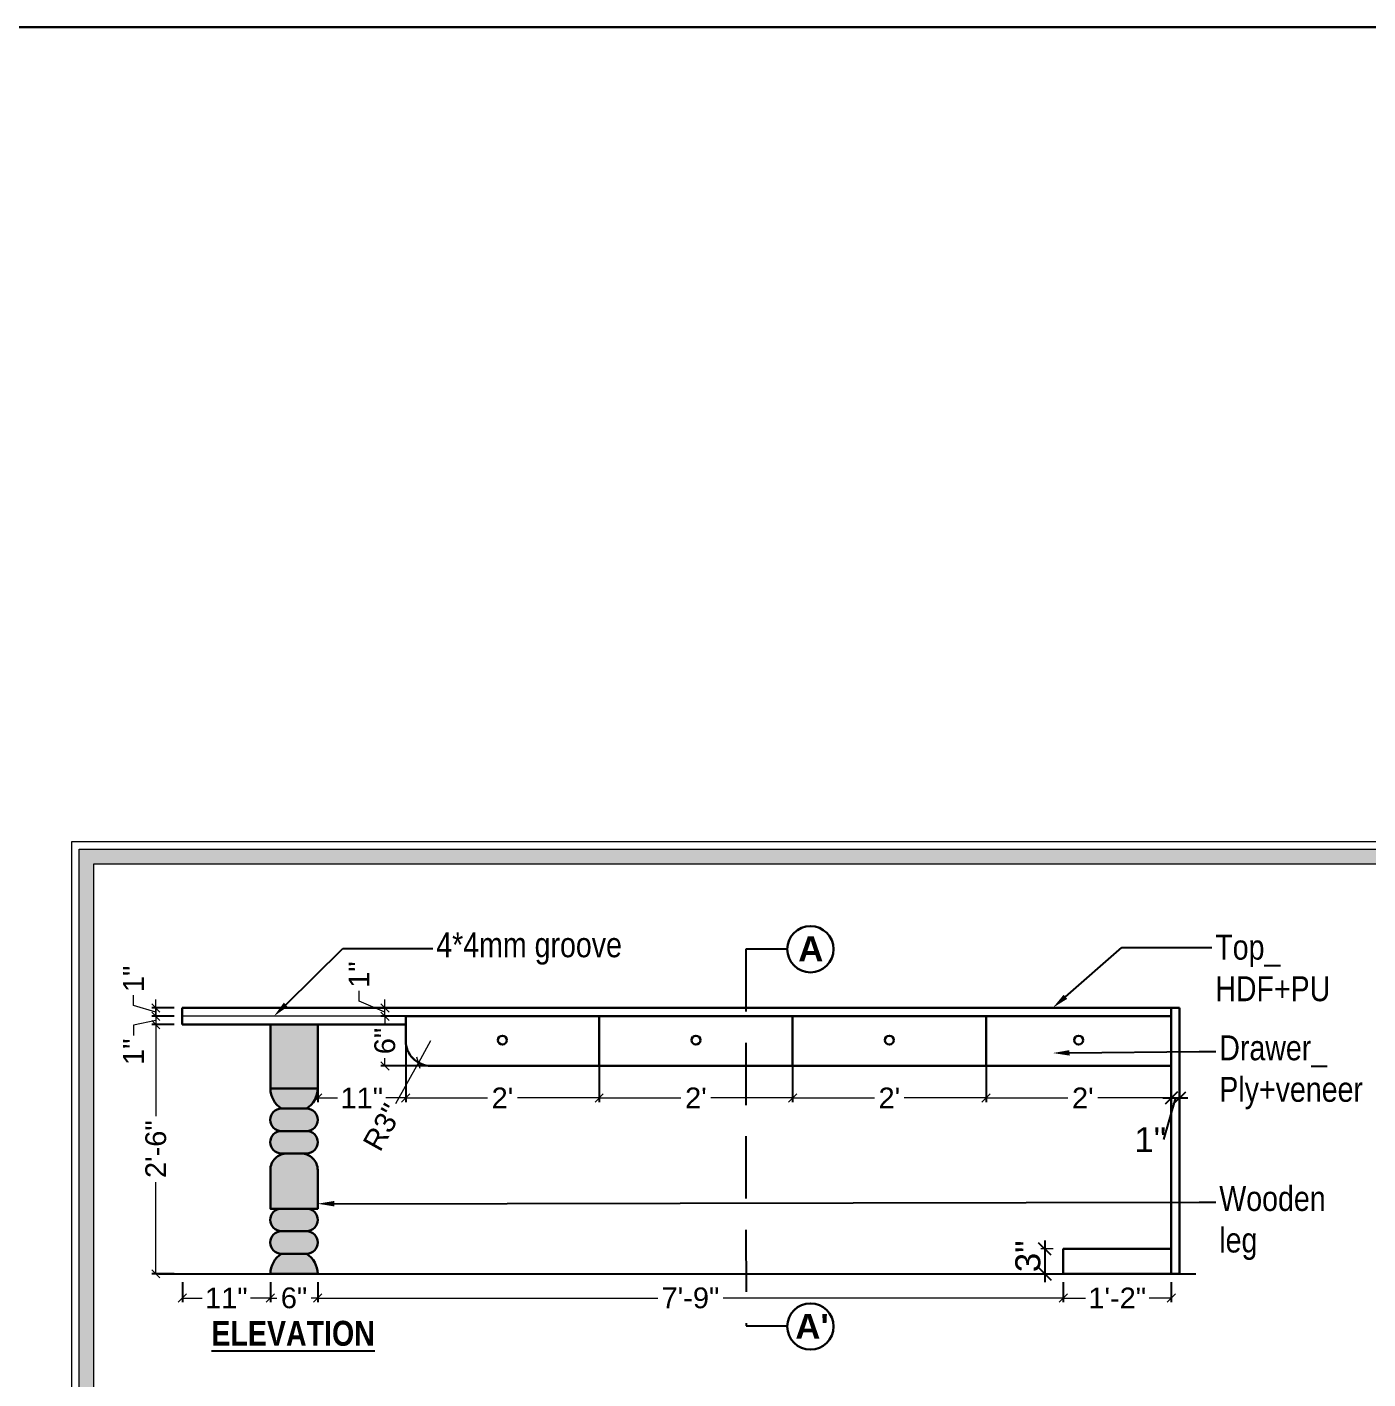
# Model space of a CAD drawing. Header units: millimetres. Extents: x 56222 to 3066687, y -650199 to -121287.
# Drawn here: x 135918.9 to 136080.3, y -182794.7 to -182632 of the extents above; entities that cross this region are included whole.
import ezdxf
from ezdxf import colors
from ezdxf.entities.mleader import LeaderData, LeaderLine
from ezdxf.math import Vec2, Vec3

# ---------------------------------------------------------------- set-up
doc = ezdxf.new("R2010")
doc.units = ezdxf.units.MM
doc.header["$MEASUREMENT"] = 0
doc.header["$PDMODE"] = 35
doc.linetypes.add('00 . GROUND FLOOR$0$DASHED', pattern=[0.75, 0.5, -0.25])
doc.linetypes.add('DASHEDX2', pattern=[1.5, 1, -0.5])
doc.layers.get('Defpoints').update_dxf_attribs({"color": 220})
for name, color, linetype, lineweight in [('DIM.', 250, 'Continuous', 13), ('dim05', 1, 'Continuous', 13), ('Dimension', 10, 'DASHEDX2', 20), ('FURNITURE', 32, 'Continuous', 9), ('FURNITURE-1', 252, 'Continuous', 13), ('Labelling', 1, 'Continuous', 25), ('Text', 7, 'Continuous', 15), ('wall', 7, 'Continuous', 30), ('XX~SLAB ( BEAM )~ ( DIM )', 7, 'Continuous', 9)]:
    doc.layers.add(name, color=color, linetype=linetype, lineweight=lineweight)
doc.styles.add('Arial', font='arial.ttf')
doc.styles.get("Standard").update_dxf_attribs({"font": 'arial.ttf', "height": 6})
doc.styles.add('style4', font='ARIALN.TTF')
doc.dimstyles.new('Archana', dxfattribs={"dimtxt": 3, "dimasz": 1.5, "dimexe": 0.5, "dimexo": 0.5, "dimgap": 0, "dimtad": 0, "dimzin": 0, "dimdsep": 46, "dimlunit": 4, "dimtxsty": 'Arial', "dimblk": 'OBLIQUE', "dimcen": 0, "dimdle": 1, "dimclrd": 1, "dimclre": 1, "dimclrt": 5, "dimadec": 0, "dimazin": 0, "dimtfac": 1, "dimtofl": 0, "dimtmove": 1, "dimatfit": 3, "dimfxl": 1, "dimfxlon": 1, "dimtolj": 1, "dimtzin": 0, "dimlwd": 25, "dimlwe": -1, "dimarcsym": 0})
doc.dimstyles.new('ISO-25', dxfattribs={"dimtxt": 2.5, "dimasz": 1, "dimexe": 0.5, "dimexo": 1, "dimtad": 0, "dimdec": 1, "dimlunit": 4, "dimtxsty": 'Standard', "dimblk": 'OBLIQUE', "dimcen": 2.5, "dimclrd": 1, "dimclre": 1, "dimclrt": 5, "dimadec": 0, "dimazin": 0, "dimtfac": 1, "dimtdec": 1, "dimtmove": 0, "dimatfit": 3, "dimfxl": 1, "dimlwd": -1, "dimarcsym": 0})

# ---------------------------------------------------------------- blocks, each defined once
blk = doc.blocks.new('_Oblique')
at = {"layer": 'wall', "color": 0, "lineweight": -2}
blk.add_line((-0.5, -0.5), (0.5, 0.5), dxfattribs=at)
blk = doc.blocks.new('*D395')
at = {"layer": 'Defpoints', "color": 0, "lineweight": 30, "transparency": 16777216}
for p in [(135953.88, -182782.08), (136043.59, -182782.08), (136043.59, -182784.99)]:
    blk.add_point(p, dxfattribs=at)
at = {"layer": 'dim05', "color": 1, "linetype": 'Continuous', "lineweight": -2, "transparency": 16777216}
for p, q in [((135953.88, -182783.08), (135953.88, -182785.49)), ((136043.59, -182783.08), (136043.59, -182785.49))]:
    blk.add_line(p, q, dxfattribs=at)
at = {"layer": 'dim05', "color": 1, "linetype": 'Continuous', "transparency": 16777216}
for p, q in [((135953.88, -182784.99), (135994.8, -182784.99)), ((136043.59, -182784.99), (136002.67, -182784.99))]:
    blk.add_line(p, q, dxfattribs=at)
at = {"layer": 'dim05', "color": 1, "transparency": 16777216, "rotation": 180}
blk.add_blockref('_Oblique', (135953.88, -182784.99), dxfattribs=at)
at = {"layer": 'dim05', "color": 1, "transparency": 16777216}
blk.add_blockref('_Oblique', (136043.59, -182784.99), dxfattribs=at)
at = {"layer": 'dim05', "color": 5, "lineweight": 25, "transparency": 16777216, "insert": (135998.73, -182784.99), "char_height": 2.5, "attachment_point": 5, "style": 'Arial'}
blk.add_mtext('7\'-9"', dxfattribs=at)
blk = doc.blocks.new('*D396')
at = {"layer": 'Defpoints', "color": 0, "lineweight": 30, "transparency": 16777216}
for p in [(135964.47, -182751.91), (135987.75, -182751.91), (135987.75, -182760.91)]:
    blk.add_point(p, dxfattribs=at)
at = {"layer": 'dim05', "color": 1, "linetype": 'Continuous', "lineweight": -2, "transparency": 16777216}
for p, q in [((135964.47, -182752.91), (135964.47, -182761.41)), ((135987.75, -182752.91), (135987.75, -182761.41))]:
    blk.add_line(p, q, dxfattribs=at)
at = {"layer": 'dim05', "color": 1, "linetype": 'Continuous', "transparency": 16777216}
for p, q in [((135964.47, -182760.91), (135974.32, -182760.91)), ((135987.75, -182760.91), (135977.91, -182760.91))]:
    blk.add_line(p, q, dxfattribs=at)
at = {"layer": 'dim05', "color": 1, "transparency": 16777216, "rotation": 180}
blk.add_blockref('_Oblique', (135964.47, -182760.91), dxfattribs=at)
at = {"layer": 'dim05', "color": 1, "transparency": 16777216}
blk.add_blockref('_Oblique', (135987.75, -182760.91), dxfattribs=at)
at = {"layer": 'dim05', "color": 5, "lineweight": 25, "transparency": 16777216, "insert": (135976.11, -182760.91), "char_height": 2.5, "attachment_point": 5, "style": 'Arial'}
blk.add_mtext("2'", dxfattribs=at)
blk = doc.blocks.new('*D397')
at = {"layer": 'Defpoints', "color": 0, "lineweight": 30, "transparency": 16777216}
for p in [(135953.88, -182752.91), (135964.47, -182751.91), (135953.88, -182760.91)]:
    blk.add_point(p, dxfattribs=at)
at = {"layer": 'dim05', "color": 1, "linetype": 'Continuous', "lineweight": -2, "transparency": 16777216}
for p, q in [((135964.47, -182752.91), (135964.47, -182761.41)), ((135953.88, -182753.91), (135953.88, -182761.41))]:
    blk.add_line(p, q, dxfattribs=at)
at = {"layer": 'dim05', "color": 1, "linetype": 'Continuous', "transparency": 16777216}
for p, q in [((135953.88, -182760.91), (135956.26, -182760.91)), ((135964.47, -182760.91), (135962.09, -182760.91))]:
    blk.add_line(p, q, dxfattribs=at)
at = {"layer": 'dim05', "color": 1, "transparency": 16777216, "rotation": 180}
blk.add_blockref('_Oblique', (135953.88, -182760.91), dxfattribs=at)
at = {"layer": 'dim05', "color": 1, "transparency": 16777216}
blk.add_blockref('_Oblique', (135964.47, -182760.91), dxfattribs=at)
at = {"layer": 'dim05', "color": 5, "lineweight": 25, "transparency": 16777216, "insert": (135959.18, -182760.91), "char_height": 2.5, "attachment_point": 5, "style": 'Arial'}
blk.add_mtext('11"', dxfattribs=at)
blk = doc.blocks.new('*D398')
at = {"layer": 'Defpoints', "color": 0, "lineweight": 30, "transparency": 16777216}
for p in [(136056.59, -182757.05), (136057.59, -182757.05), (136057.59, -182760.91)]:
    blk.add_point(p, dxfattribs=at)
at = {"layer": 'FURNITURE', "color": 1, "transparency": 16777216}
for p, q in [((136056.59, -182759.91), (136056.59, -182761.41)), ((136057.59, -182759.91), (136057.59, -182761.41))]:
    blk.add_line(p, q, dxfattribs=at)
at = {"layer": 'FURNITURE', "color": 1, "lineweight": 25, "transparency": 16777216}
for p, q in [((136055.59, -182760.91), (136058.59, -182760.91)), ((136057.09, -182760.91), (136055.65, -182765.93))]:
    blk.add_line(p, q, dxfattribs=at)
at = {"layer": 'FURNITURE', "color": 1, "lineweight": 25, "transparency": 16777216, "xscale": 1.5, "yscale": 1.5, "zscale": 1.5, "rotation": 180}
blk.add_blockref('_Oblique', (136056.59, -182760.91), dxfattribs=at)
at = {"layer": 'FURNITURE', "color": 1, "lineweight": 25, "transparency": 16777216, "xscale": 1.5, "yscale": 1.5, "zscale": 1.5}
blk.add_blockref('_Oblique', (136057.59, -182760.91), dxfattribs=at)
at = {"layer": 'FURNITURE', "color": 5, "lineweight": 30, "transparency": 16777216, "insert": (136054.07, -182765.93), "char_height": 3, "attachment_point": 5, "style": 'Arial'}
blk.add_mtext('\\A1;1"', dxfattribs=at)
blk = doc.blocks.new('*D399')
at = {"layer": 'Defpoints', "color": 0, "lineweight": 30, "transparency": 16777216}
for p in [(135961.96, -182751.08), (135969.26, -182751.08), (135969.26, -182757.05)]:
    blk.add_point(p, dxfattribs=at)
at = {"layer": 'dim05', "color": 1, "linetype": 'Continuous', "lineweight": -2, "transparency": 16777216}
for p, q in [((135968.26, -182751.08), (135961.46, -182751.08)), ((135968.26, -182757.05), (135961.46, -182757.05))]:
    blk.add_line(p, q, dxfattribs=at)
at = {"layer": 'dim05', "color": 1, "linetype": 'Continuous', "transparency": 16777216}
for p, q in [((135961.96, -182751.08), (135961.96, -182752)), ((135961.96, -182757.05), (135961.96, -182756.13))]:
    blk.add_line(p, q, dxfattribs=at)
at = {"layer": 'dim05', "color": 1, "transparency": 16777216}
for p, rotation in [((135961.96, -182751.08), 90), ((135961.96, -182757.05), 270)]:
    blk.add_blockref('_Oblique', p, dxfattribs=dict(at, rotation=rotation))
at = {"layer": 'dim05', "color": 5, "lineweight": 25, "transparency": 16777216, "insert": (135961.96, -182754.06), "char_height": 2.5, "attachment_point": 5, "rotation": 90, "style": 'Arial'}
blk.add_mtext('6"', dxfattribs=at)
blk = doc.blocks.new('*D400')
at = {"layer": 'Defpoints', "color": 0, "lineweight": 30, "transparency": 16777216}
for p in [(136043.59, -182782.08), (136056.59, -182782.08), (136056.59, -182784.99)]:
    blk.add_point(p, dxfattribs=at)
at = {"layer": 'dim05', "color": 1, "linetype": 'Continuous', "lineweight": -2, "transparency": 16777216}
for p, q in [((136043.59, -182783.08), (136043.59, -182785.49)), ((136056.59, -182783.08), (136056.59, -182785.49))]:
    blk.add_line(p, q, dxfattribs=at)
at = {"layer": 'dim05', "color": 1, "linetype": 'Continuous', "transparency": 16777216}
for p, q in [((136043.59, -182784.99), (136046.26, -182784.99)), ((136056.59, -182784.99), (136053.92, -182784.99))]:
    blk.add_line(p, q, dxfattribs=at)
at = {"layer": 'dim05', "color": 1, "transparency": 16777216, "rotation": 180}
blk.add_blockref('_Oblique', (136043.59, -182784.99), dxfattribs=at)
at = {"layer": 'dim05', "color": 1, "transparency": 16777216}
blk.add_blockref('_Oblique', (136056.59, -182784.99), dxfattribs=at)
at = {"layer": 'dim05', "color": 5, "lineweight": 25, "transparency": 16777216, "insert": (136050.09, -182784.99), "char_height": 2.5, "attachment_point": 5, "style": 'Arial'}
blk.add_mtext('1\'-2"', dxfattribs=at)
blk = doc.blocks.new('*D401')
at = {"layer": 'Defpoints', "color": 0, "lineweight": 30, "transparency": 16777216}
for p in [(135948.18, -182782.08), (135953.88, -182782.08), (135953.88, -182784.99)]:
    blk.add_point(p, dxfattribs=at)
at = {"layer": 'dim05', "color": 1, "linetype": 'Continuous', "lineweight": -2, "transparency": 16777216}
for p, q in [((135948.18, -182783.08), (135948.18, -182785.49)), ((135953.88, -182783.08), (135953.88, -182785.49))]:
    blk.add_line(p, q, dxfattribs=at)
at = {"layer": 'dim05', "color": 1, "linetype": 'Continuous', "transparency": 16777216}
for p, q in [((135948.18, -182784.99), (135948.96, -182784.99)), ((135953.88, -182784.99), (135953.1, -182784.99))]:
    blk.add_line(p, q, dxfattribs=at)
at = {"layer": 'dim05', "color": 1, "transparency": 16777216, "rotation": 180}
blk.add_blockref('_Oblique', (135948.18, -182784.99), dxfattribs=at)
at = {"layer": 'dim05', "color": 1, "transparency": 16777216}
blk.add_blockref('_Oblique', (135953.88, -182784.99), dxfattribs=at)
at = {"layer": 'dim05', "color": 5, "lineweight": 25, "transparency": 16777216, "insert": (135951.03, -182784.99), "char_height": 2.5, "attachment_point": 5, "style": 'Arial'}
blk.add_mtext('6"', dxfattribs=at)
blk = doc.blocks.new('*D402')
at = {"layer": 'Defpoints', "color": 0, "lineweight": 30, "transparency": 16777216}
for p in [(135937.59, -182782.08), (135948.18, -182782.08), (135937.59, -182784.99)]:
    blk.add_point(p, dxfattribs=at)
at = {"layer": 'dim05', "color": 1, "linetype": 'Continuous', "lineweight": -2, "transparency": 16777216}
for p, q in [((135937.59, -182783.08), (135937.59, -182785.49)), ((135948.18, -182783.08), (135948.18, -182785.49))]:
    blk.add_line(p, q, dxfattribs=at)
at = {"layer": 'dim05', "color": 1, "linetype": 'Continuous', "transparency": 16777216}
for p, q in [((135937.59, -182784.99), (135939.97, -182784.99)), ((135948.18, -182784.99), (135945.8, -182784.99))]:
    blk.add_line(p, q, dxfattribs=at)
at = {"layer": 'dim05', "color": 1, "transparency": 16777216, "rotation": 180}
blk.add_blockref('_Oblique', (135937.59, -182784.99), dxfattribs=at)
at = {"layer": 'dim05', "color": 1, "transparency": 16777216}
blk.add_blockref('_Oblique', (135948.18, -182784.99), dxfattribs=at)
at = {"layer": 'dim05', "color": 5, "lineweight": 25, "transparency": 16777216, "insert": (135942.88, -182784.99), "char_height": 2.5, "attachment_point": 5, "style": 'Arial'}
blk.add_mtext('11"', dxfattribs=at)
blk = doc.blocks.new('*D406')
at = {"layer": 'Defpoints', "color": 0, "lineweight": 30, "transparency": 16777216}
for p in [(135961.96, -182750.08), (135964.47, -182750.08), (135964.47, -182751.08)]:
    blk.add_point(p, dxfattribs=at)
at = {"layer": 'dim05', "color": 1, "linetype": 'Continuous', "transparency": 16777216}
for p, q in [((135958.85, -182749.26), (135958.85, -182748.01)), ((135961.96, -182750.58), (135958.85, -182749.26)), ((135961.96, -182750.08), (135961.96, -182749.08)), ((135961.96, -182751.08), (135961.96, -182750.08)), ((135961.96, -182751.08), (135961.96, -182750.08)), ((135961.96, -182751.08), (135961.96, -182752.08))]:
    blk.add_line(p, q, dxfattribs=at)
at = {"layer": 'dim05', "color": 1, "linetype": 'Continuous', "lineweight": -2, "transparency": 16777216}
for p, q in [((135963.47, -182750.08), (135961.46, -182750.08)), ((135963.47, -182751.08), (135961.46, -182751.08))]:
    blk.add_line(p, q, dxfattribs=at)
at = {"layer": 'dim05', "color": 1, "transparency": 16777216}
for p, rotation in [((135961.96, -182750.08), 270), ((135961.96, -182751.08), 90)]:
    blk.add_blockref('_Oblique', p, dxfattribs=dict(at, rotation=rotation))
at = {"layer": 'dim05', "color": 5, "lineweight": 25, "transparency": 16777216, "insert": (135958.85, -182746.07), "char_height": 2.5, "attachment_point": 5, "rotation": 90, "style": 'Arial'}
blk.add_mtext('1"', dxfattribs=at)
blk = doc.blocks.new('*D413')
at = {"layer": 'Defpoints', "color": 0, "lineweight": 30, "transparency": 16777216}
for p in [(135937.59, -182750.08), (135934.4, -182751.08), (135937.59, -182751.08)]:
    blk.add_point(p, dxfattribs=at)
at = {"layer": 'dim05', "color": 1, "linetype": 'Continuous', "transparency": 16777216}
for p, q in [((135931.71, -182749.78), (135931.71, -182748.53)), ((135934.4, -182750.58), (135931.71, -182749.78)), ((135934.4, -182750.08), (135934.4, -182749.08)), ((135934.4, -182750.08), (135934.4, -182751.08)), ((135934.4, -182750.08), (135934.4, -182751.08)), ((135934.4, -182751.08), (135934.4, -182752.08))]:
    blk.add_line(p, q, dxfattribs=at)
at = {"layer": 'dim05', "color": 1, "linetype": 'Continuous', "lineweight": -2, "transparency": 16777216}
for p, q in [((135936.59, -182750.08), (135933.9, -182750.08)), ((135936.59, -182751.08), (135933.9, -182751.08))]:
    blk.add_line(p, q, dxfattribs=at)
at = {"layer": 'dim05', "color": 1, "transparency": 16777216}
for p, rotation in [((135934.4, -182750.08), 270), ((135934.4, -182751.08), 90)]:
    blk.add_blockref('_Oblique', p, dxfattribs=dict(at, rotation=rotation))
at = {"layer": 'dim05', "color": 5, "lineweight": 25, "transparency": 16777216, "insert": (135931.71, -182746.58), "char_height": 2.5, "attachment_point": 5, "rotation": 90, "style": 'Arial'}
blk.add_mtext('1"', dxfattribs=at)
blk = doc.blocks.new('*D414')
at = {"layer": 'Defpoints', "color": 0, "lineweight": 30, "transparency": 16777216}
for p in [(135937.59, -182751.08), (135934.4, -182752.08), (135937.59, -182752.08)]:
    blk.add_point(p, dxfattribs=at)
at = {"layer": 'dim05', "color": 1, "linetype": 'Continuous', "transparency": 16777216}
for p, q in [((135934.4, -182751.08), (135934.4, -182750.08)), ((135934.4, -182751.58), (135931.71, -182752.16)), ((135934.4, -182751.08), (135934.4, -182752.08)), ((135934.4, -182751.08), (135934.4, -182752.08)), ((135931.71, -182752.16), (135931.71, -182753.41)), ((135934.4, -182752.08), (135934.4, -182753.08))]:
    blk.add_line(p, q, dxfattribs=at)
at = {"layer": 'dim05', "color": 1, "linetype": 'Continuous', "lineweight": -2, "transparency": 16777216}
for p, q in [((135936.59, -182751.08), (135933.9, -182751.08)), ((135936.59, -182752.08), (135933.9, -182752.08))]:
    blk.add_line(p, q, dxfattribs=at)
at = {"layer": 'dim05', "color": 1, "transparency": 16777216}
for p, rotation in [((135934.4, -182751.08), 270), ((135934.4, -182752.08), 90)]:
    blk.add_blockref('_Oblique', p, dxfattribs=dict(at, rotation=rotation))
at = {"layer": 'dim05', "color": 5, "lineweight": 25, "transparency": 16777216, "insert": (135931.71, -182755.35), "char_height": 2.5, "attachment_point": 5, "rotation": 90, "style": 'Arial'}
blk.add_mtext('1"', dxfattribs=at)
blk = doc.blocks.new('*D415')
at = {"layer": 'Defpoints', "color": 0, "lineweight": 30, "transparency": 16777216}
for p in [(135937.59, -182752.08), (135934.4, -182782.08), (135937.59, -182782.08)]:
    blk.add_point(p, dxfattribs=at)
at = {"layer": 'dim05', "color": 1, "linetype": 'Continuous', "lineweight": -2, "transparency": 16777216}
for p, q in [((135936.59, -182752.08), (135933.9, -182752.08)), ((135936.59, -182782.08), (135933.9, -182782.08))]:
    blk.add_line(p, q, dxfattribs=at)
at = {"layer": 'dim05', "color": 1, "linetype": 'Continuous', "transparency": 16777216}
for p, q in [((135934.4, -182752.08), (135934.4, -182763.11)), ((135934.4, -182782.08), (135934.4, -182771.05))]:
    blk.add_line(p, q, dxfattribs=at)
at = {"layer": 'dim05', "color": 1, "transparency": 16777216}
for p, rotation in [((135934.4, -182752.08), 90), ((135934.4, -182782.08), 270)]:
    blk.add_blockref('_Oblique', p, dxfattribs=dict(at, rotation=rotation))
at = {"layer": 'dim05', "color": 5, "lineweight": 25, "transparency": 16777216, "insert": (135934.4, -182767.08), "char_height": 2.5, "attachment_point": 5, "rotation": 90, "style": 'Arial'}
blk.add_mtext('2\'-6"', dxfattribs=at)
blk = doc.blocks.new('*D416')
at = {"layer": 'Defpoints', "color": 0, "lineweight": 30, "transparency": 16777216}
for p in [(135967.47, -182754.05), (135966.01, -182756.67)]:
    blk.add_point(p, dxfattribs=at)
at = {"layer": 'dim05', "color": 1, "linetype": 'Continuous', "transparency": 16777216}
for p in [(135967.47, -182754.05), (135963.27, -182761.59)]:
    blk.add_line(p, (135966.01, -182756.67), dxfattribs=at)
at = {"layer": 'dim05', "color": 1, "transparency": 16777216, "rotation": 60.89772215669139}
blk.add_blockref('_Oblique', (135966.01, -182756.67), dxfattribs=at)
at = {"layer": 'dim05', "color": 5, "lineweight": 25, "transparency": 16777216, "insert": (135961.69, -182764.44), "char_height": 2.5, "attachment_point": 5, "rotation": 60.8977, "style": 'Arial'}
blk.add_mtext('R3"', dxfattribs=at)
blk = doc.blocks.new('*D873')
at = {"layer": 'Defpoints', "color": 0, "lineweight": 30, "transparency": 16777216}
for p in [(135987.75, -182751.91), (136011.03, -182751.91), (136011.03, -182760.91)]:
    blk.add_point(p, dxfattribs=at)
at = {"layer": 'dim05', "color": 1, "linetype": 'Continuous', "lineweight": -2, "transparency": 16777216}
for p, q in [((135987.75, -182752.91), (135987.75, -182761.41)), ((136011.03, -182752.91), (136011.03, -182761.41))]:
    blk.add_line(p, q, dxfattribs=at)
at = {"layer": 'dim05', "color": 1, "linetype": 'Continuous', "transparency": 16777216}
for p, q in [((135987.75, -182760.91), (135997.59, -182760.91)), ((136011.03, -182760.91), (136001.19, -182760.91))]:
    blk.add_line(p, q, dxfattribs=at)
at = {"layer": 'dim05', "color": 1, "transparency": 16777216, "rotation": 180}
blk.add_blockref('_Oblique', (135987.75, -182760.91), dxfattribs=at)
at = {"layer": 'dim05', "color": 1, "transparency": 16777216}
blk.add_blockref('_Oblique', (136011.03, -182760.91), dxfattribs=at)
at = {"layer": 'dim05', "color": 5, "lineweight": 25, "transparency": 16777216, "insert": (135999.39, -182760.91), "char_height": 2.5, "attachment_point": 5, "style": 'Arial'}
blk.add_mtext("2'", dxfattribs=at)
blk = doc.blocks.new('*D874')
at = {"layer": 'Defpoints', "color": 0, "lineweight": 30, "transparency": 16777216}
for p in [(136011.03, -182751.08), (136034.31, -182751.08), (136034.31, -182760.91)]:
    blk.add_point(p, dxfattribs=at)
at = {"layer": 'dim05', "color": 1, "linetype": 'Continuous', "lineweight": -2, "transparency": 16777216}
for p, q in [((136011.03, -182752.08), (136011.03, -182761.41)), ((136034.31, -182752.08), (136034.31, -182761.41))]:
    blk.add_line(p, q, dxfattribs=at)
at = {"layer": 'dim05', "color": 1, "linetype": 'Continuous', "transparency": 16777216}
for p, q in [((136011.03, -182760.91), (136020.87, -182760.91)), ((136034.31, -182760.91), (136024.47, -182760.91))]:
    blk.add_line(p, q, dxfattribs=at)
at = {"layer": 'dim05', "color": 1, "transparency": 16777216, "rotation": 180}
blk.add_blockref('_Oblique', (136011.03, -182760.91), dxfattribs=at)
at = {"layer": 'dim05', "color": 1, "transparency": 16777216}
blk.add_blockref('_Oblique', (136034.31, -182760.91), dxfattribs=at)
at = {"layer": 'dim05', "color": 5, "lineweight": 25, "transparency": 16777216, "insert": (136022.67, -182760.91), "char_height": 2.5, "attachment_point": 5, "style": 'Arial'}
blk.add_mtext("2'", dxfattribs=at)
blk = doc.blocks.new('*D875')
at = {"layer": 'Defpoints', "color": 0, "lineweight": 30, "transparency": 16777216}
for p in [(136034.31, -182751.91), (136057.59, -182751.91), (136057.59, -182760.91)]:
    blk.add_point(p, dxfattribs=at)
at = {"layer": 'dim05', "color": 1, "linetype": 'Continuous', "lineweight": -2, "transparency": 16777216}
for p, q in [((136034.31, -182752.91), (136034.31, -182761.41)), ((136057.59, -182752.91), (136057.59, -182761.41))]:
    blk.add_line(p, q, dxfattribs=at)
at = {"layer": 'dim05', "color": 1, "linetype": 'Continuous', "transparency": 16777216}
for p, q in [((136034.31, -182760.91), (136044.15, -182760.91)), ((136057.59, -182760.91), (136047.74, -182760.91))]:
    blk.add_line(p, q, dxfattribs=at)
at = {"layer": 'dim05', "color": 1, "transparency": 16777216, "rotation": 180}
blk.add_blockref('_Oblique', (136034.31, -182760.91), dxfattribs=at)
at = {"layer": 'dim05', "color": 1, "transparency": 16777216}
blk.add_blockref('_Oblique', (136057.59, -182760.91), dxfattribs=at)
at = {"layer": 'dim05', "color": 5, "lineweight": 25, "transparency": 16777216, "insert": (136045.95, -182760.91), "char_height": 2.5, "attachment_point": 5, "style": 'Arial'}
blk.add_mtext("2'", dxfattribs=at)
blk = doc.blocks.new('*D876')
at = {"layer": 'Defpoints', "color": 0, "lineweight": 30, "transparency": 16777216}
for p in [(136043.59, -182779.08), (136041.38, -182782.08), (136043.59, -182782.08)]:
    blk.add_point(p, dxfattribs=at)
at = {"layer": 'FURNITURE', "color": 1, "transparency": 16777216}
for p, q in [((136042.38, -182779.08), (136040.88, -182779.08)), ((136042.38, -182782.08), (136040.88, -182782.08))]:
    blk.add_line(p, q, dxfattribs=at)
at = {"layer": 'FURNITURE', "color": 1, "lineweight": 25, "transparency": 16777216}
blk.add_line((136041.38, -182778.08), (136041.38, -182783.08), dxfattribs=at)
at = {"layer": 'FURNITURE', "color": 1, "lineweight": 25, "transparency": 16777216, "xscale": 1.5, "yscale": 1.5, "zscale": 1.5}
for p, rotation in [((136041.38, -182779.08), 90), ((136041.38, -182782.08), 270)]:
    blk.add_blockref('_Oblique', p, dxfattribs=dict(at, rotation=rotation))
at = {"layer": 'FURNITURE', "color": 5, "lineweight": 30, "transparency": 16777216, "insert": (136039.35, -182779.97), "char_height": 3, "attachment_point": 5, "rotation": 90, "style": 'Arial'}
blk.add_mtext('\\A1;3"', dxfattribs=at)

msp = doc.modelspace()

# ---------------------------------------------------------------- hatches: boundary and pattern name
at = {"layer": 'Dimension', "linetype": 'Continuous', "true_color": 0xd39e00}
h = msp.add_hatch(color=42, dxfattribs=at)
h.paths.add_polyline_path([(135925.167, -182730.954), (135925.167, -182910.053), (136179.613, -182910.053), (136179.613, -182730.954)])
h.paths.add_polyline_path([(135926.953, -182732.74), (136177.827, -182732.74), (136177.827, -182908.267), (135926.953, -182908.267)], flags=16)
at = {"layer": 'FURNITURE', "lineweight": 30, "true_color": 0x9c5e31, "transparency": 33554559}
h = msp.add_hatch(color=25, dxfattribs=at)
h.dxf.hatch_style = 1
h.paths.add_polyline_path([(135952.529, -182779.66), (135949.53, -182779.66, 0.2597797), (135948.18, -182782.084), (135953.879, -182782.084, 0.2597797)])
h.paths.add_polyline_path([(135952.524, -182776.949), (135949.535, -182776.949, 1), (135949.535, -182779.66), (135952.524, -182779.66, 1)])
h.paths.add_polyline_path([(135952.524, -182774.238), (135949.535, -182774.238, 1), (135949.535, -182776.949), (135952.524, -182776.949, 1)])
h.paths.add_polyline_path([(135953.879, -182769.602, 0.4142136), (135951.879, -182767.602), (135950.18, -182767.602, 0.4142136), (135948.18, -182769.602), (135948.18, -182774.238), (135953.879, -182774.238)])
h.paths.add_polyline_path([(135952.524, -182764.891), (135949.535, -182764.891, 1), (135949.535, -182767.602), (135952.524, -182767.602, 1)])
h.paths.add_polyline_path([(135952.524, -182762.18), (135949.535, -182762.18, 1), (135949.535, -182764.891), (135952.524, -182764.891, 1)])
h.paths.add_polyline_path([(135953.879, -182759.756), (135948.18, -182759.756, 0.2597797), (135949.53, -182762.18), (135952.529, -182762.18, 0.2597797)])
h.paths.add_polyline_path([(135953.879, -182752.084), (135948.18, -182752.084), (135948.18, -182759.756), (135953.879, -182759.756)])

# ---------------------------------------------------------------- linework, layer by layer
at = {"layer": 'Dimension', "color": 42, "linetype": 'Continuous', "true_color": 0xd39e00}
for points in [[(135924.274, -182730.061), (136180.506, -182730.061), (136180.506, -182910.946), (135924.274, -182910.946)], [(135925.167, -182730.954), (136179.613, -182730.954), (136179.613, -182910.053), (135925.167, -182910.053)], [(135926.953, -182732.74), (136177.827, -182732.74), (136177.827, -182908.267), (135926.953, -182908.267)]]:
    msp.add_lwpolyline(points, close=True, dxfattribs=at)
at = {"layer": 'FURNITURE', "lineweight": 30}
for p, q in [((135937.586, -182750.084), (136057.586, -182750.084)), ((135937.586, -182752.084), (135937.586, -182750.084)), ((136056.586, -182750.084), (136056.586, -182779.084)), ((136057.586, -182750.084), (136057.586, -182782.084)), ((135964.473, -182751.084), (136056.586, -182751.084)), ((135987.751, -182751.084), (135987.751, -182757.045)), ((136011.03, -182751.084), (136011.03, -182757.045)), ((136034.308, -182751.084), (136034.308, -182757.045)), ((135964.473, -182752.084), (135937.586, -182752.084)), ((135949.53, -182762.18), (135952.529, -182762.18)), ((135949.53, -182764.891), (135952.529, -182764.891)), ((135952.524, -182764.891), (135949.535, -182764.891)), ((135952.524, -182767.602), (135949.535, -182767.602)), ((135952.524, -182774.238), (135949.535, -182774.238)), ((135949.53, -182776.949), (135952.529, -182776.949)), ((135952.524, -182776.949), (135949.535, -182776.949)), ((135949.53, -182779.66), (135952.529, -182779.66)), ((135949.53, -182779.66), (135952.529, -182779.66)), ((135948.18, -182782.084), (135953.879, -182782.084)), ((136056.586, -182782.084), (136057.586, -182782.084))]:
    msp.add_line(p, q, dxfattribs=at)
at = {"layer": 'FURNITURE', "lineweight": 5, "ltscale": 0.5}
msp.add_line((135964.473, -182751.084), (135937.586, -182751.084), dxfattribs=at)
at = {"layer": 'FURNITURE', "color": 18, "lineweight": 25, "true_color": 0x000000}
msp.add_line((135934.733, -182782.084), (136059.564, -182782.084), dxfattribs=at)
at = {"layer": 'FURNITURE', "lineweight": 30}
msp.add_lwpolyline([(136056.586, -182757.045), (135967.473, -182757.045, -0.4142136), (135964.473, -182754.045), (135964.473, -182751.084), (136056.586, -182751.084)], format="xyb", dxfattribs=at)
for points in [[(135948.18, -182752.084), (135953.879, -182752.084), (135953.879, -182759.756), (135948.18, -182759.756)], [(136043.586, -182782.084), (136056.586, -182782.084), (136056.586, -182779.084), (136043.586, -182779.084)]]:
    msp.add_lwpolyline(points, close=True, dxfattribs=at)
msp.add_lwpolyline([(135950.18, -182767.602), (135951.879, -182767.602, -0.4142136), (135953.879, -182769.602), (135953.879, -182774.238), (135948.18, -182774.238), (135948.18, -182769.602, -0.4142136)], format="xyb", close=True, dxfattribs=at)
for centre in [(135976.112, -182753.955), (135999.391, -182753.955), (136022.669, -182753.955), (136045.447, -182753.955)]:
    msp.add_circle(centre, 0.54, dxfattribs=at)
for centre, radius, start, end in [((135951.03, -182759.756), 2.85, 180, 238.24997), ((135951.03, -182759.756), 2.85, 301.75003, 0), ((135949.535, -182763.535), 1.356, 90, 270), ((135952.524, -182763.535), 1.356, 270, 90), ((135949.535, -182766.246), 1.356, 90, 270), ((135952.524, -182766.246), 1.356, 270, 90), ((135949.535, -182775.594), 1.356, 90, 270), ((135952.524, -182775.594), 1.356, 270, 90), ((135949.535, -182778.305), 1.356, 90, 270), ((135952.524, -182778.305), 1.356, 270, 90), ((135951.03, -182782.084), 2.85, 121.75003, 180), ((135951.03, -182782.084), 2.85, 0, 58.24997)]:
    msp.add_arc(centre, radius, start, end, dxfattribs=at)
at = {"layer": 'FURNITURE-1', "color": 252, "linetype": '00 . GROUND FLOOR$0$DASHED', "lineweight": 25, "ltscale": 15, "true_color": 0x939598}
msp.add_lwpolyline([(136010.381, -182743.016), (136005.395, -182743.016), (136005.422, -182788.356), (136010.381, -182788.356)], dxfattribs=at)
at = {"layer": 'FURNITURE-1', "color": 1, "linetype": 'ByBlock', "lineweight": 30}
for centre in [(136013.166, -182743.016), (136013.166, -182788.42)]:
    msp.add_circle(centre, 2.785, dxfattribs=at)
at = {"layer": 'XX~SLAB ( BEAM )~ ( DIM )', "color": 3, "lineweight": 30}
msp.add_lwpolyline([(134344.713, -182632.016), (137936.581, -182632.016), (137936.581, -183605.178), (134344.713, -183605.178)], close=True, dxfattribs=at)

# ---------------------------------------------------------------- texts
at = {"layer": 'DIM.', "color": 1, "char_height": 3, "attachment_point": 1}
for s, insert in [('{\\fArial|b1|i0|c0|p34;A}', (136011.701, -182741.478, -2.248)), ("{\\fArial|b1|i0|c0|p34;A'}", (136011.35, -182786.902, -2.248))]:
    msp.add_mtext_dynamic_manual_height_columns(s, width=81.87572, gutter_width=1.128, heights=[0], dxfattribs=dict(at, insert=insert))
at = {"layer": 'Labelling', "color": 251, "true_color": 0x636466, "insert": (135950.921, -182789.26), "char_height": 3, "attachment_point": 5, "style": 'style4'}
msp.add_mtext_dynamic_manual_height_columns('{\\fArial Narrow|b1|i0|c0|p34;\\LELEVATION}', width=79.10806, gutter_width=1, heights=[0], dxfattribs=at)

# ---------------------------------------------------------------- dimensions: what is measured, and where the dimension line sits
at = {"layer": 'dim05', "color": 27, "lineweight": 25, "true_color": 0x7d5120}
for base, p1, p2, override, picture, middle in [((135934.403, -182751.084), (135937.586, -182750.084), (135937.586, -182751.084), {"dimdec": 0, "dimtxsty": 'Arial', "dimtmove": 1}, '*D413', (135931.71, -182747.901)), ((135934.403, -182782.084), (135937.586, -182752.084), (135937.586, -182782.084), {"dimdec": 0, "dimtxsty": 'Arial'}, '*D415', (135934.403, -182767.084)), ((135961.959, -182751.084), (135969.259, -182757.045), (135969.259, -182751.084), {"dimdec": 0, "dimtxsty": 'Arial'}, '*D399', (135961.959, -182754.064))]:
    dim = msp.add_linear_dim(base=base, p1=p1, p2=p2, angle=90, dimstyle='ISO-25', override=override, dxfattribs=at)
    dim.commit()
    dim.dimension.update_dxf_attribs({"geometry": picture, "text_midpoint": middle})
for base, p1, p2, picture, middle in [((135961.959, -182750.084), (135964.473, -182751.084), (135964.473, -182750.084), '*D406', (135958.846, -182747.39)), ((135934.403, -182752.084), (135937.586, -182751.084), (135937.586, -182752.084), '*D414', (135931.71, -182754.035))]:
    dim = msp.add_linear_dim(base=base, p1=p1, p2=p2, angle=90, dimstyle='ISO-25', override={"dimdec": 0, "dimtxsty": 'Arial', "dimtmove": 1}, dxfattribs=at)
    dim.commit()
    dim.dimension.update_dxf_attribs({"geometry": picture, "text_midpoint": middle, "dimtype": 160})
for base, p1, p2, text, override, picture, middle in [((136034.308, -182760.915), (136011.03, -182751.084), (136034.308, -182751.084), "2'", {"dimdec": 0, "dimtxsty": 'Arial'}, '*D874', (136022.669, -182760.915)), ((135987.751, -182760.915), (135964.473, -182751.915), (135987.751, -182751.915), "2'", {"dimdec": 0, "dimtxsty": 'Arial'}, '*D396', (135976.112, -182760.915)), ((136011.03, -182760.915), (135987.751, -182751.915), (136011.03, -182751.915), "2'", {"dimdec": 0, "dimtxsty": 'Arial'}, '*D873', (135999.391, -182760.915)), ((136057.586, -182760.915), (136034.308, -182751.915), (136057.586, -182751.915), "2'", {"dimdec": 0, "dimtxsty": 'Arial'}, '*D875', (136045.947, -182760.915)), ((136043.586, -182784.993), (135953.879, -182782.084), (136043.586, -182782.084), '7\'-9"', {"dimdec": 0, "dimtxsty": 'Arial'}, '*D395', (135998.733, -182784.993)), ((136056.586, -182784.993), (136043.586, -182782.084), (136056.586, -182782.084), '1\'-2"', {"dimtxsty": 'Arial'}, '*D400', (136050.086, -182784.993))]:
    dim = msp.add_linear_dim(base=base, p1=p1, p2=p2, text=text, dimstyle='ISO-25', override=override, dxfattribs=at)
    dim.commit()
    dim.dimension.update_dxf_attribs({"geometry": picture, "text_midpoint": middle})
for base, p1, p2, picture, middle in [((135953.879, -182760.915), (135964.473, -182751.915), (135953.879, -182752.915), '*D397', (135959.176, -182760.915)), ((135937.586, -182784.993), (135948.18, -182782.084), (135937.586, -182782.084), '*D402', (135942.883, -182784.993)), ((135953.879, -182784.993), (135948.18, -182782.084), (135953.879, -182782.084), '*D401', (135951.03, -182784.993))]:
    dim = msp.add_linear_dim(base=base, p1=p1, p2=p2, dimstyle='ISO-25', override={"dimdec": 0, "dimtxsty": 'Arial'}, dxfattribs=at)
    dim.commit()
    dim.dimension.update_dxf_attribs({"geometry": picture, "text_midpoint": middle})
dim = msp.add_radius_dim(center=(135967.473, -182754.045), mpoint=(135966.014, -182756.667), dimstyle='ISO-25', override={"dimdec": 0, "dimtxsty": 'Arial'}, dxfattribs=at)
dim.commit()
dim.dimension.update_dxf_attribs({"geometry": '*D416', "text_midpoint": (135961.686, -182764.441), "dimtype": 164})
at = {"layer": 'FURNITURE', "lineweight": 30}
dim = msp.add_linear_dim(base=(136057.586, -182760.915), p1=(136056.586, -182757.045), p2=(136057.586, -182757.045), dimstyle='Archana', dxfattribs=at)
dim.commit()
dim.dimension.update_dxf_attribs({"geometry": '*D398', "text_midpoint": (136055.65, -182765.933), "dimtype": 160})
dim = msp.add_linear_dim(base=(136041.382, -182782.084), p1=(136043.586, -182779.084), p2=(136043.586, -182782.084), angle=90, dimstyle='Archana', dxfattribs=at)
dim.commit()
dim.dimension.update_dxf_attribs({"geometry": '*D876', "text_midpoint": (136039.349, -182779.974)})

# ---------------------------------------------------------------- leaders
at = {"layer": 'Text', "color": 1, "lineweight": 0, "ltscale": 20}
ml = msp.add_multileader_mtext('Standard', dxfattribs=at)
ml.set_content('4*4mm groove', color=1, style='style4')
ml.set_leader_properties()
ml.build(insert=Vec2(0, 0))
ml.multileader.update_dxf_attribs({"dogleg_length": 2.025, "arrow_head_size": 2})
ctx = ml.context
ctx.base_point, ctx.char_height, ctx.arrow_head_size, ctx.landing_gap_size, ctx.plane_origin = Vec3(135967.742, -182742.916), 3, 2, 0.4, Vec3(135901.191, -182741.565)
notes = []
notes.append((ctx, [(0, (1, 1, 0), (135956.909, -182742.916), (1, 0), 10.834, [(0, [(135948.601, -182751.087)], 0, [])])]))
ctx.mtext.insert = Vec3(135968.142, -182740.975)
ml = msp.add_multileader_mtext('Standard', dxfattribs=at)
ml.set_content('Top_\\PHDF+PU', color=1, style='style4')
ml.set_leader_properties()
ml.build(insert=Vec2(0, 0))
ml.multileader.update_dxf_attribs({"dogleg_length": 2.025, "arrow_head_size": 2})
ctx = ml.context
ctx.base_point, ctx.char_height, ctx.arrow_head_size, ctx.landing_gap_size, ctx.plane_origin = Vec3(136061.488, -182742.789), 3, 2, 0.4, Vec3(135994.936, -182741.565)
notes.append((ctx, [(0, (1, 1, 0), (136050.654, -182742.789), (1, 0), 10.834, [(0, [(136042.347, -182750.055)], 0, [])])]))
ctx.mtext.insert = Vec3(136061.888, -182741.263)
ml = msp.add_multileader_mtext('Standard', dxfattribs=at)
ml.set_content('Drawer_\\PPly+veneer', color=1, style='style4')
ml.set_leader_properties()
ml.build(insert=Vec2(0, 0))
ml.multileader.update_dxf_attribs({"dogleg_length": 2.025, "arrow_head_size": 2})
ctx = ml.context
ctx.base_point, ctx.char_height, ctx.arrow_head_size, ctx.landing_gap_size, ctx.plane_origin = Vec3(136061.972, -182755.317), 3, 2, 0.4, Vec3(135994.936, -182752.317)
notes.append((ctx, [(0, (1, 1, 0), (136059.947, -182755.317), (1, 0), 2.025, [(0, [(136042.347, -182755.506)], 0, [])])]))
ctx.mtext.insert = Vec3(136062.372, -182753.376)
ml = msp.add_multileader_mtext('Standard', dxfattribs=at)
ml.set_content('Wooden \\Pleg', color=1, style='style4')
ml.set_leader_properties()
ml.build(insert=Vec2(0, 0))
ml.multileader.update_dxf_attribs({"dogleg_length": 2.025, "arrow_head_size": 2})
ctx = ml.context
ctx.base_point, ctx.char_height, ctx.arrow_head_size, ctx.landing_gap_size, ctx.plane_origin = Vec3(136061.972, -182773.453), 3, 2, 0.4, Vec3(135994.936, -182770.453)
notes.append((ctx, [(0, (1, 1, 0), (136059.947, -182773.453), (1, 0), 2.025, [(0, [(135953.879, -182773.642)], 0, [])])]))
ctx.mtext.insert = Vec3(136062.372, -182771.512)
for ctx, leaders in notes:
    for number, flags, end, landing, length, lines in leaders:
        leader = LeaderData()
        leader.index, (leader.has_last_leader_line, leader.has_dogleg_vector, leader.attachment_direction) = number, flags
        leader.last_leader_point, leader.dogleg_vector, leader.dogleg_length = Vec3(end), Vec3(landing), length
        for number, points, colour, breaks in lines:
            line = LeaderLine()
            line.index, line.vertices, line.color, line.breaks = number, Vec3.list(points), colors.encode_raw_color(colour), breaks
            leader.lines.append(line)
        ctx.leaders.append(leader)

doc.saveas('drawing.dxf')
